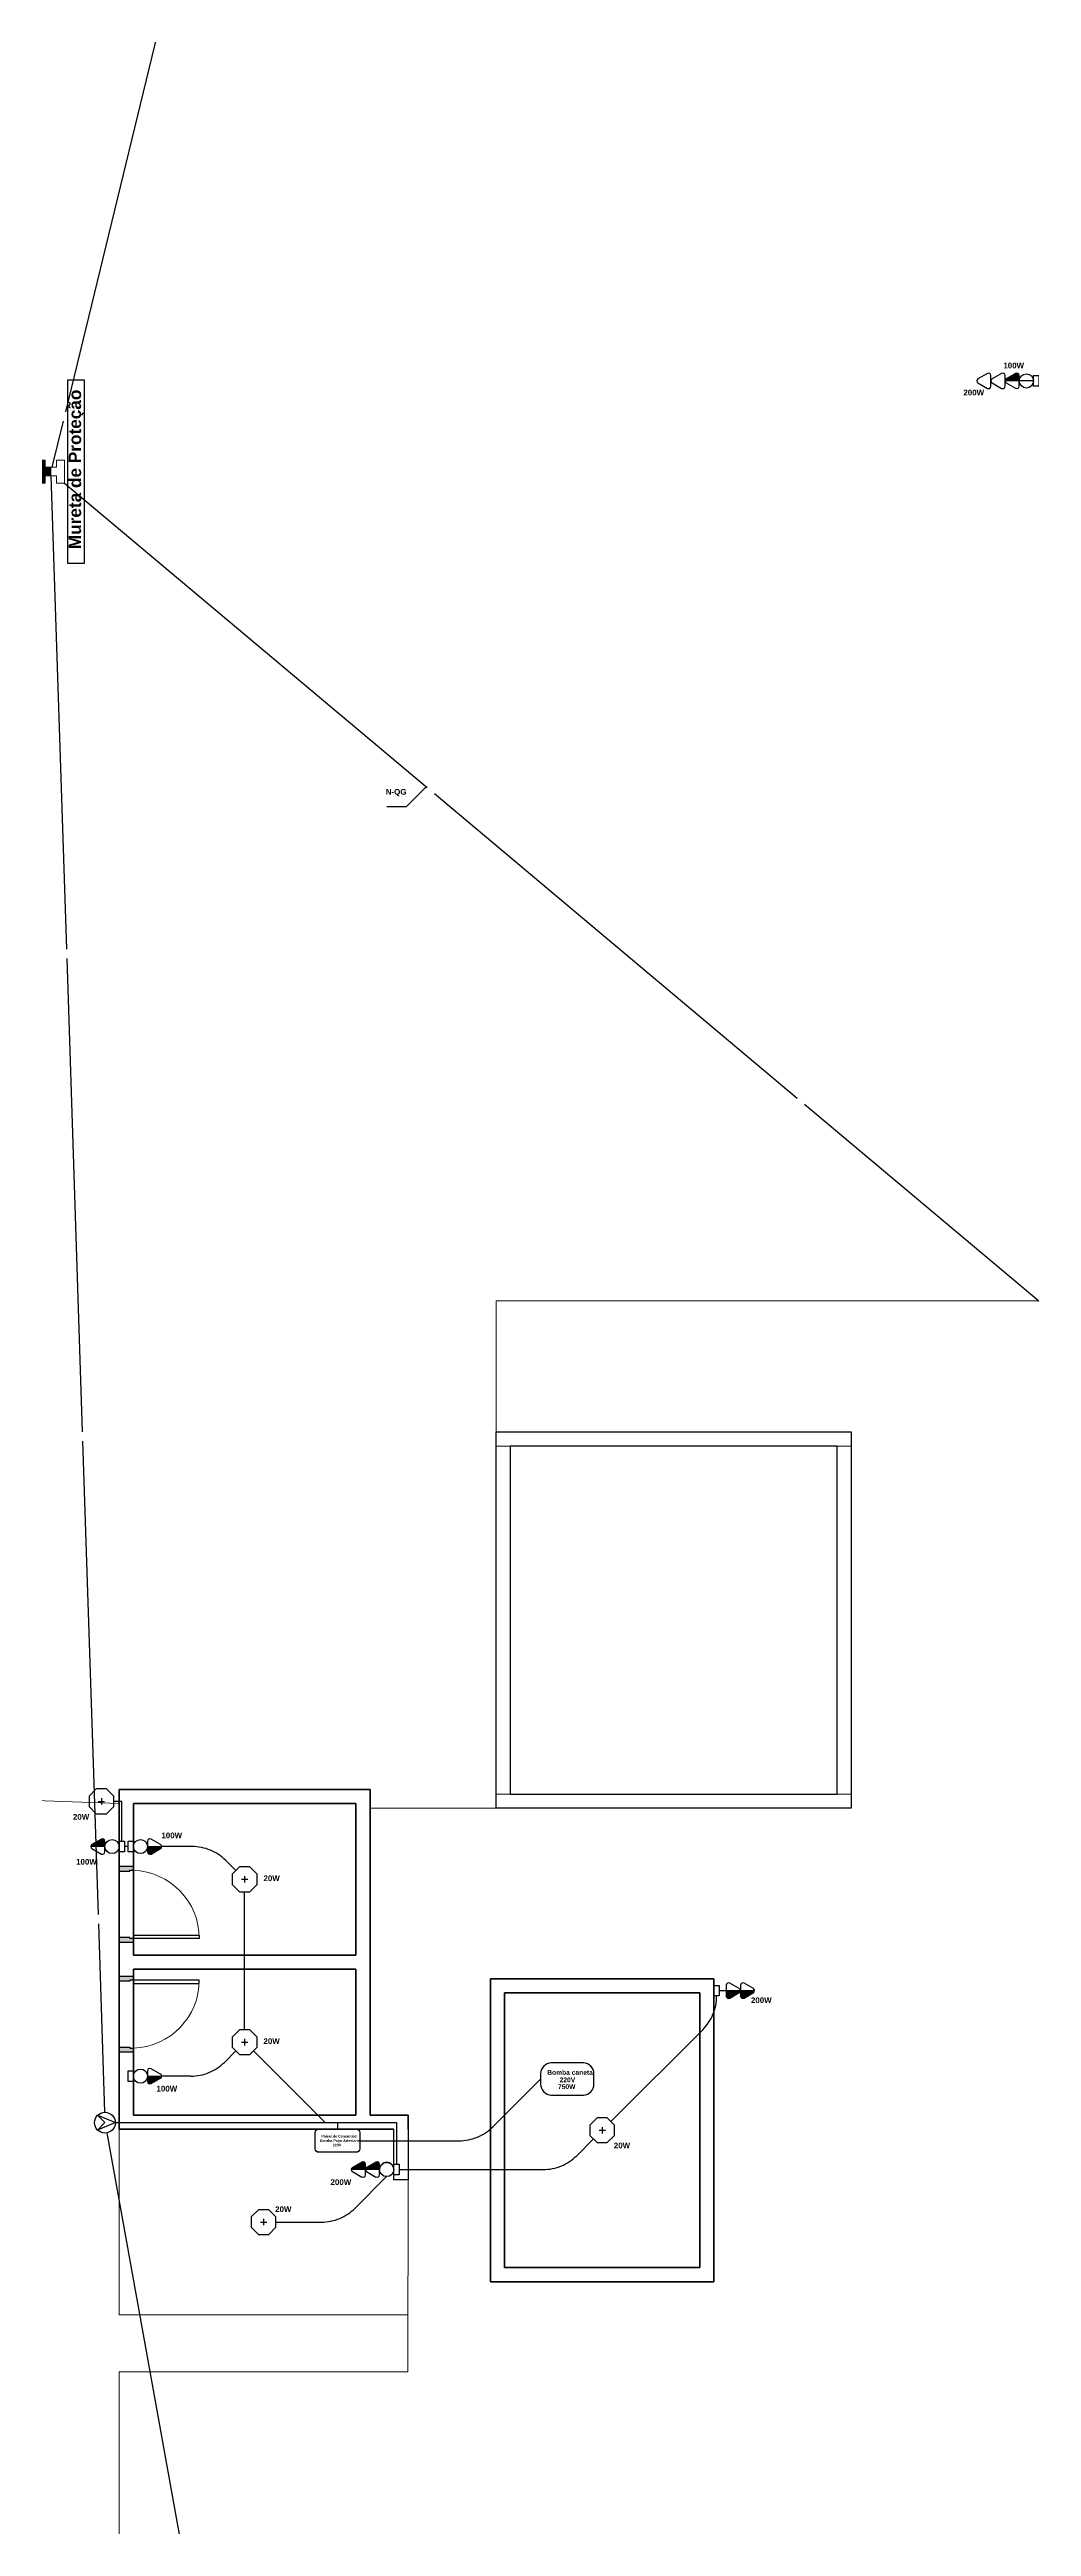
# Model space of a CAD drawing. Extents: x 1450 to 1868, y 82 to 351.
# Drawn here: x 1475.63 to 1486, y 158.14 to 184.3 of the extents above; entities that cross this region are included whole.
import ezdxf

# ---------------------------------------------------------------- set-up
doc = ezdxf.new("R2010")
doc.units = 0
doc.header["$LTSCALE"] = 0.5
doc.linetypes.add('CONTINU', pattern=[0])
doc.linetypes.add('ELETRODUTO_TETO', pattern=[1000, 1000, 0])
doc.layers.get('0').update_dxf_attribs({"linetype": 'CONTINUOUS'})
for name, color, linetype, lineweight in [('A-DOOR', 31, 'CONTINUOUS', 25), ('A-DOOR-FRAM', 31, 'CONTINUOUS', 9), ('A-FLOR', 192, 'CONTINUOUS', 9), ('A-WALL', 113, 'CONTINUOUS', 30), ('Postes', 1, 'CONTINU', 0)]:
    doc.layers.add(name, color=color, linetype=linetype, lineweight=lineweight)
for name, color, linetype in [('Derivação', 7, 'CONTINUOUS'), ('ELETRODUTO', 7, 'CONTINUOUS'), ('ELETRODUTO_TETO', 2, 'CONTINUOUS'), ('Estruturas', 7, 'CONTINUOUS'), ('Iluminação', 7, 'CONTINUOUS'), ('INDICACAO_CIRCUITO', 2, 'CONTINUOUS'), ('INDICACAO_POTENCIA', 1, 'CONTINUOUS'), ('INTERRUPTORES', 1, 'CONTINUOUS'), ('LINHA_DE_CHAMADA', 7, 'CONTINUOUS'), ('LUMINÁRIAS', 3, 'CONTINUOUS'), ('Motores', 7, 'CONTINUOUS'), ('Texto', 1, 'CONTINUOUS'), ('TOMADAS ABNT', 10, 'CONTINUOUS'), ('X_LIGACAO_VIRTUAL_OBJ', 7, 'CONTINUOUS')]:
    doc.layers.add(name, color=color, linetype=linetype)
doc.styles.add('Arial', font='arialbd.ttf', dxfattribs={"height": 100})

# ---------------------------------------------------------------- blocks, each defined once
blk = doc.blocks.new('Porta Simples de Abrir - 70x210cm - Marco de Madeira-3450791-Planta Baixa')
at = {"layer": 'A-DOOR-FRAM', "lineweight": 25}
h = blk.add_hatch(color=256, dxfattribs=at)
h.paths.add_polyline_path([(-400, -75), (-350, -75), (-350, 38), (-360, 38), (-360, 75), (-400, 75), (-400, -56)], flags=0)
h.paths.add_polyline_path([(350, -75), (400, -75), (400, 75), (360, 75), (360, 38), (350, 38), (350, -50)], flags=0)
at = {"layer": 'A-DOOR'}
for p, q in [((325, 75), (325, 771)), ((325, 771), (360, 771)), ((360, 771), (360, 75)), ((360, 75), (-360, 75)), ((360, 75), (325, 75)), ((-350, -75), (350, -75))]:
    blk.add_line(p, q, dxfattribs=at)
at = {"layer": 'A-DOOR', "lineweight": 9}
blk.add_arc((360, 51), 720, 90, 178.0786, dxfattribs=at)
at = {"layer": 'A-DOOR-FRAM', "lineweight": 25}
for p, q in [((-360, 75), (-400, 75)), ((-400, 75), (-400, -75)), ((-360, 38), (-360, 75)), ((-350, 38), (-360, 38)), ((-350, -75), (-350, 38)), ((360, 38), (350, 38)), ((350, 38), (350, -75)), ((360, 75), (360, 38)), ((400, 75), (360, 75)), ((400, -75), (400, 75)), ((-400, -75), (-350, -75)), ((350, -75), (400, -75))]:
    blk.add_line(p, q, dxfattribs=at)
blk = doc.blocks.new('*U266', base_point=(-45455.2, 16260.7))
for points in [[(-45453.1, 16296.9, 0.269143), (-45455.2, 16298.1), (-45455.2, 16283.2), (-45449.5, 16283.2, 0.575867), (-45447.4, 16286.9)], [(-45453.1, 16281.9, 0.269143), (-45455.2, 16283.2), (-45455.2, 16268.2), (-45449.5, 16268.2, 0.575867), (-45447.4, 16272)]]:
    blk.add_hatch(color=256).paths.add_polyline_path(points)
for p, q in [((-45455.2, 16283.2), (-45455.2, 16298.1)), ((-45457.4, 16296.9), (-45463.1, 16286.9)), ((-45457.4, 16281.9), (-45463.1, 16272)), ((-45460.9, 16283.2), (-45455.2, 16283.2)), ((-45455.2, 16268.2), (-45455.2, 16283.2)), ((-45455.2, 16283.2), (-45449.5, 16283.2)), ((-45447.4, 16286.9), (-45453.1, 16296.9)), ((-45447.4, 16272), (-45453.1, 16281.9)), ((-45460.9, 16268.2), (-45455.2, 16268.2)), ((-45455.2, 16260.7), (-45455.2, 16268.2)), ((-45455.2, 16268.2), (-45449.5, 16268.2))]:
    blk.add_line(p, q)
blk.add_lwpolyline([(-45460.8, 16260.7), (-45449.6, 16260.7), (-45449.6, 16255.1), (-45460.8, 16255.1)], close=True)
for centre, start, end in [((-45455.2, 16295.6), 29.7449, 150.2551), ((-45460.9, 16285.7), 150.2551, 270), ((-45460.9, 16270.7), 150.2551, 270), ((-45455.2, 16280.7), 29.7449, 150.2551), ((-45449.5, 16285.7), 270, 29.7449), ((-45449.5, 16270.7), 270, 29.7449)]:
    blk.add_arc(centre, 2.5, start, end)
blk = doc.blocks.new('*U617', base_point=(-32429, 36125.9))
at = {"layer": 'LUMINÁRIAS'}
blk.add_lwpolyline([(-32442.1, 36131.3), (-32442.1, 36120.5), (-32434.4, 36112.8), (-32423.6, 36112.8), (-32415.9, 36120.5), (-32415.9, 36131.3), (-32423.6, 36139), (-32434.4, 36139)], close=True, dxfattribs=at)
for points in [[(-32432.4, 36125.9), (-32425.6, 36125.9)], [(-32429, 36129.3), (-32429, 36122.5)]]:
    blk.add_lwpolyline(points, dxfattribs=at)
blk = doc.blocks.new('*U618', base_point=(-32429, 36125.9))
at = {"layer": 'LUMINÁRIAS'}
blk.add_lwpolyline([(-32442.1, 36131.3), (-32442.1, 36120.5), (-32434.4, 36112.8), (-32423.6, 36112.8), (-32415.9, 36120.5), (-32415.9, 36131.3), (-32423.6, 36139), (-32434.4, 36139)], close=True, dxfattribs=at)
for points in [[(-32432.4, 36125.9), (-32425.6, 36125.9)], [(-32429, 36129.3), (-32429, 36122.5)]]:
    blk.add_lwpolyline(points, dxfattribs=at)
blk = doc.blocks.new('*U619', base_point=(-32143.6, 36098.1))
at = {"layer": 'LUMINÁRIAS'}
blk.add_lwpolyline([(-32156.7, 36103.5), (-32156.7, 36092.7), (-32149, 36085), (-32138.2, 36085), (-32130.5, 36092.7), (-32130.5, 36103.5), (-32138.2, 36111.2), (-32149, 36111.2)], close=True, dxfattribs=at)
for points in [[(-32143.6, 36101.5), (-32143.6, 36094.8)], [(-32146.9, 36098.1), (-32140.2, 36098.1)]]:
    blk.add_lwpolyline(points, dxfattribs=at)
blk = doc.blocks.new('*U686', base_point=(-32175.9, 35887.5))
blk.add_lwpolyline([(-32191, 35899.6), (-32191, 35893.6, 0.414214), (-32185, 35887.5), (-32166.9, 35887.5, 0.414214), (-32160.9, 35893.6), (-32160.9, 35899.6, 0.414214), (-32166.9, 35905.6), (-32185, 35905.6, 0.414214)], format="xyb", close=True)
at = {"layer": 'INDICACAO_POTENCIA', "style": 'Arial'}
for s, height, p in [('Bomba caneta', 2.701, (-32187.3, 35898.9)), ('220V', 2.7, (-32180.3, 35894.7)), ('750W', 2.7, (-32181.2, 35890.9))]:
    blk.add_text(s, height=height, dxfattribs=at).set_placement(p)
blk = doc.blocks.new('*U695', base_point=(-31838.367, 39686.446))
at = {"layer": 'Postes', "linetype": 'Continuous'}
blk.add_line((-31838.5, 39686.201), (-31838.5, 39686.475), dxfattribs=at)
blk = doc.blocks.new('*U697', base_point=(-32284.6, 38040.7))
at = {"layer": 'Postes', "linetype": 'ByBlock'}
h = blk.add_hatch(color=256, dxfattribs=at)
h.dxf.hatch_style = 1
h.paths.add_polyline_path([(-32290.5, 38052.9), (-32299, 38052.9), (-32299, 38028.4), (-32290.5, 38028.4), (-32290.5, 38036.1)])
h.paths.add_polyline_path([(-32284.6, 38045.3), (-32290.5, 38045.3), (-32290.5, 38036.1), (-32284.6, 38036.1)])
for p, q in [((-32299, 38052.9), (-32290.5, 38052.9)), ((-32299, 38028.4), (-32299, 38052.9)), ((-32290.5, 38052.9), (-32290.5, 38045.3)), ((-32290.5, 38045.3), (-32284.5, 38045.3)), ((-32290.5, 38028.4), (-32290.5, 38036.1)), ((-32290.5, 38036.1), (-32284.5, 38036.1)), ((-32284.6, 38045.3), (-32284.6, 38036.1)), ((-32278.6, 38045.3), (-32284.6, 38045.3)), ((-32284.6, 38036.1), (-32284.6, 38045.3)), ((-32278.6, 38036.1), (-32284.6, 38036.1)), ((-32278.6, 38052.9), (-32270.2, 38052.9)), ((-32278.6, 38045.3), (-32278.6, 38052.9)), ((-32278.6, 38028.4), (-32278.6, 38036.1)), ((-32270.2, 38052.9), (-32270.2, 38028.4)), ((-32290.5, 38028.4), (-32299, 38028.4)), ((-32270.2, 38028.4), (-32278.6, 38028.4))]:
    blk.add_line(p, q, dxfattribs=at)
at = {"layer": 'Postes', "xscale": 50, "yscale": 50, "zscale": 50}
blk.add_blockref('*U695', (-32284.6, 38040.7), dxfattribs=at)
blk = doc.blocks.new('*U1057', base_point=(-32196.3, 38128.1))
at = {"linetype": 'ByBlock'}
blk.add_lwpolyline([(-32196.3, 38128.1), (-31167.6, 37264.4), (-31150.6, 37270.8)], dxfattribs=at)
blk = doc.blocks.new('*U1075', base_point=(-31203.1, 38235.9))
at = {"linetype": 'ByBlock'}
blk.add_lwpolyline([(-31203.1, 38235.9), (-31203.1, 38235.9)], dxfattribs=at)
blk = doc.blocks.new('*U767', base_point=(-33353.6, 35555.8))
at = {"linetype": 'ByBlock'}
blk.add_arc((-33346.1, 35555.8), 7.5, 359.9999999999515, 0, dxfattribs=at)
blk = doc.blocks.new('*U761', base_point=(-33475.1, 35665.2))
blk.add_lwpolyline([(-33475.1, 35670.8), (-33475.1, 35659.6), (-33480.7, 35659.6), (-33480.7, 35670.8)], close=True)
blk.add_circle((-33467.6, 35665.2), 7.5)
blk = doc.blocks.new('*U762', base_point=(-33475.1, 35665.2))
blk.add_hatch(color=256).paths.add_polyline_path([(-33461.4, 35663, 0.269143), (-33460.1, 35665.2), (-33475.1, 35665.2), (-33475.1, 35659.5, 0.575867), (-33471.3, 35657.3)])
for p, q in [((-33475.1, 35670.9), (-33475.1, 35665.2)), ((-33475.1, 35665.2), (-33475.1, 35659.5)), ((-33475.1, 35665.2), (-33460.1, 35665.2)), ((-33461.4, 35667.4), (-33471.3, 35673.1)), ((-33471.3, 35657.3), (-33461.4, 35663))]:
    blk.add_line(p, q)
for centre, start, end in [((-33472.6, 35670.9), 60.2551, 180), ((-33472.6, 35659.5), 180, 299.7449), ((-33462.6, 35665.2), 299.7449, 60.2551)]:
    blk.add_arc(centre, 2.5, start, end)
blk = doc.blocks.new('Casa da Bomba')
at = {"layer": 'A-WALL', "lineweight": 70}
for p, q in [((0, 320), (0, 0)), ((236, 320), (0, 320)), ((236, 0), (236, 320)), ((15, 15), (15, 305)), ((15, 305), (221, 305)), ((221, 305), (221, 15)), ((0, 0), (236, 0)), ((221, 15), (15, 15))]:
    blk.add_line(p, q, dxfattribs=at)
blk = doc.blocks.new('banheiro')
at = {"layer": 'A-WALL', "lineweight": 70}
for p, q in [((-290, 454), (-290, 95)), ((-25, 454), (-290, 454)), ((-25, 110), (-25, 454)), ((-275, 279), (-275, 439)), ((-275, 439), (-40, 439)), ((-40, 439), (-40, 279)), ((-40, 279), (-275, 279)), ((-275, 110), (-275, 264)), ((-275, 264), (-40, 264)), ((-40, 264), (-40, 110)), ((-40, 110), (-275, 110)), ((15, 110), (-25, 110)), ((15, 95), (15, 110)), ((-290, 95), (0, 95))]:
    blk.add_line(p, q, dxfattribs=at)
at = {"layer": 'A-WALL'}
for p, q in [((0.1, 41.7), (0, 95)), ((15, 95), (15.1, 41.7)), ((15.1, 41.7), (0.1, 41.7))]:
    blk.add_line(p, q, dxfattribs=at)
blk = doc.blocks.new('*U1094', base_point=(-32286.6, 36536.9))
blk.add_lwpolyline([(-32286.6, 36542.5), (-32286.6, 36531.3), (-32292.2, 36531.3), (-32292.2, 36542.5)], close=True)
blk.add_circle((-32279.1, 36536.9), 7.5)
blk = doc.blocks.new('*U1095', base_point=(-32286.6, 36536.9))
blk.add_hatch(color=256).paths.add_polyline_path([(-32272.9, 36534.7, 0.269143), (-32271.7, 36536.9), (-32286.6, 36536.9), (-32286.6, 36531.2, 0.575867), (-32282.9, 36529)])
for p, q in [((-32272.9, 36539.1), (-32282.9, 36544.8)), ((-32286.6, 36542.6), (-32286.6, 36536.9)), ((-32286.6, 36536.9), (-32286.6, 36531.2)), ((-32286.6, 36536.9), (-32271.7, 36536.9)), ((-32282.9, 36529), (-32272.9, 36534.7))]:
    blk.add_line(p, q)
for centre, start, end in [((-32284.1, 36542.6), 60.2551, 180), ((-32284.1, 36531.2), 180, 299.7449), ((-32274.2, 36536.9), 299.7449, 60.2551)]:
    blk.add_arc(centre, 2.5, start, end)
blk = doc.blocks.new('*U1096', base_point=(-32108.6, 36688))
at = {"linetype": 'ByBlock'}
blk.add_lwpolyline([(-32108.6, 36688), (-32108.6, 36688)], dxfattribs=at)
blk = doc.blocks.new('*U1097', base_point=(-32208.6, 36352.2))
blk.add_lwpolyline([(-32208.6, 36357.8), (-32208.6, 36346.6), (-32214.2, 36346.6), (-32214.2, 36357.8)], close=True)
blk.add_circle((-32201.1, 36352.2), 7.5)
blk = doc.blocks.new('*U1098', base_point=(-32208.6, 36352.2))
blk.add_hatch(color=256).paths.add_polyline_path([(-32194.9, 36350, 0.269143), (-32193.6, 36352.2), (-32208.6, 36352.2), (-32208.6, 36346.5, 0.575867), (-32204.8, 36344.3)])
for p, q in [((-32208.6, 36357.9), (-32208.6, 36352.2)), ((-32208.6, 36352.2), (-32208.6, 36346.5)), ((-32208.6, 36352.2), (-32193.6, 36352.2)), ((-32194.9, 36354.3), (-32204.8, 36360)), ((-32204.8, 36344.3), (-32194.9, 36350))]:
    blk.add_line(p, q)
for centre, start, end in [((-32206.1, 36357.9), 60.2551, 180), ((-32206.1, 36346.5), 180, 299.7449), ((-32196.1, 36352.2), 299.7449, 60.2551)]:
    blk.add_arc(centre, 2.5, start, end)
blk = doc.blocks.new('*U1099', base_point=(-32108.6, 36445.5))
at = {"linetype": 'ByBlock'}
blk.add_lwpolyline([(-32108.6, 36445.5), (-32108.6, 36445.5)], dxfattribs=at)
blk = doc.blocks.new('*U1100', base_point=(-31979.5, 36245.2))
blk.add_lwpolyline([(-31979.5, 36250.8), (-31979.5, 36239.6), (-31985.1, 36239.6), (-31985.1, 36250.8)], close=True)
blk.add_circle((-31972, 36245.2), 7.5)
blk = doc.blocks.new('*U1101', base_point=(-31979.5, 36245.2))
for points in [[(-31965.8, 36243, 0.269143), (-31964.5, 36245.2), (-31979.5, 36245.2), (-31979.5, 36239.5, 0.575867), (-31975.7, 36237.3)], [(-31950.8, 36243, 0.269143), (-31949.5, 36245.2), (-31964.5, 36245.2), (-31964.5, 36239.5, 0.575867), (-31960.8, 36237.3)]]:
    blk.add_hatch(color=256).paths.add_polyline_path(points)
for p, q in [((-31979.5, 36250.9), (-31979.5, 36245.2)), ((-31979.5, 36245.2), (-31979.5, 36239.5)), ((-31979.5, 36245.2), (-31964.5, 36245.2)), ((-31965.8, 36247.4), (-31975.7, 36253.1)), ((-31975.7, 36237.3), (-31965.8, 36243)), ((-31964.5, 36250.9), (-31964.5, 36245.2)), ((-31964.5, 36245.2), (-31964.5, 36239.5)), ((-31964.5, 36245.2), (-31949.5, 36245.2)), ((-31950.8, 36247.4), (-31960.8, 36253.1)), ((-31960.8, 36237.3), (-31950.8, 36243))]:
    blk.add_line(p, q)
for centre, start, end in [((-31977, 36250.9), 60.2551, 180), ((-31977, 36239.5), 180, 299.7449), ((-31967, 36245.2), 299.7449, 60.2551), ((-31962, 36250.9), 60.2551, 180), ((-31962, 36239.5), 180, 299.7449), ((-31952, 36245.2), 299.7449, 60.2551)]:
    blk.add_arc(centre, 2.5, start, end)
blk = doc.blocks.new('*U1102', base_point=(-31269.1, 38101.2))
blk.add_line((-31269.1, 38101.2), (-31254.1, 38101.2))
blk.add_lwpolyline([(-31269.1, 38106.8), (-31269.1, 38095.6), (-31274.7, 38095.6), (-31274.7, 38106.8)], close=True)
blk.add_circle((-31261.6, 38101.2), 7.5)
blk = doc.blocks.new('*U1103', base_point=(-31217, 38192.5))
blk.add_hatch(color=256).paths.add_polyline_path([(-31203.3, 38190.3, 0.269143), (-31202, 38192.5), (-31217, 38192.5), (-31217, 38186.8, 0.575867), (-31213.2, 38184.6)])
for p, q in [((-31217, 38198.1), (-31217, 38192.5)), ((-31217, 38192.5), (-31217, 38186.8)), ((-31217, 38192.5), (-31202, 38192.5)), ((-31203.3, 38194.6), (-31213.2, 38200.3)), ((-31213.2, 38184.6), (-31203.3, 38190.3))]:
    blk.add_line(p, q)
for centre, start, end in [((-31214.5, 38198.1), 60.2551, 180), ((-31204.5, 38192.5), 299.7449, 60.2551), ((-31214.5, 38186.8), 180, 299.7449)]:
    blk.add_arc(centre, 2.5, start, end)
blk = doc.blocks.new('*U1104', base_point=(-31291.7, 38144.2))
for p, q in [((-31291.7, 38149.9), (-31291.7, 38138.5)), ((-31278, 38146.4), (-31288, 38152.1)), ((-31288, 38136.4), (-31278, 38142.1)), ((-31276.8, 38149.9), (-31276.8, 38144.2)), ((-31276.8, 38144.2), (-31276.8, 38138.5)), ((-31263.1, 38146.4), (-31273, 38152.1)), ((-31273, 38136.4), (-31263.1, 38142.1))]:
    blk.add_line(p, q)
for centre, start, end in [((-31289.2, 38149.9), 60.2551, 180), ((-31279.3, 38144.2), 299.7449, 60.2551), ((-31274.3, 38149.9), 60.2551, 180), ((-31264.3, 38144.2), 299.7449, 60.2551), ((-31289.2, 38138.5), 180, 299.7449), ((-31274.3, 38138.5), 180, 299.7449)]:
    blk.add_arc(centre, 2.5, start, end)
blk = doc.blocks.new('*U1107', base_point=(-32006.1, 36494.5))
at = {"linetype": 'ByBlock'}
blk.add_lwpolyline([(-32006.1, 36494.5), (-32006.1, 36640.4)], dxfattribs=at)
blk = doc.blocks.new('*U1108', base_point=(-32129.2, 36688))
at = {"linetype": 'ByBlock'}
blk.add_lwpolyline([(-32129.2, 36688), (-32133, 36688)], dxfattribs=at)
blk = doc.blocks.new('*U1109', base_point=(-32108.6, 36688))
at = {"linetype": 'ByBlock'}
blk.add_arc((-32116.1, 36688), 7.5, 360, 360, dxfattribs=at)
blk = doc.blocks.new('*U1110', base_point=(-32153.6, 36688))
at = {"linetype": 'ByBlock'}
blk.add_arc((-32146.1, 36688), 7.5, 359.999999999903, 0, dxfattribs=at)
blk = doc.blocks.new('*U1111', base_point=(-32378.9, 36446.9))
at = {"layer": 'LUMINÁRIAS'}
blk.add_lwpolyline([(-32392, 36452.3), (-32392, 36441.5), (-32384.3, 36433.8), (-32373.5, 36433.8), (-32365.8, 36441.5), (-32365.8, 36452.3), (-32373.5, 36460), (-32384.3, 36460)], close=True, dxfattribs=at)
for points in [[(-32382.3, 36446.9), (-32375.5, 36446.9)], [(-32378.9, 36450.3), (-32378.9, 36443.5)]]:
    blk.add_lwpolyline(points, dxfattribs=at)
blk = doc.blocks.new('*U1112', base_point=(-32135.8, 36693.6))
at = {"linetype": 'ByBlock'}
blk.add_lwpolyline([(-32135.8, 36693.6), (-32135.8, 36735.7), (-32144.2, 36735.7)], dxfattribs=at)
blk = doc.blocks.new('*U1113', base_point=(-32015.3, 36662.7))
at = {"linetype": 'ByBlock'}
blk.add_lwpolyline([(-32015.3, 36662.7), (-32026, 36673.3, 0.198912), (-32061.3, 36688), (-32093.6, 36688)], format="xyb", dxfattribs=at)
blk = doc.blocks.new('*U1114', base_point=(-32015.3, 36472.2))
at = {"linetype": 'ByBlock'}
blk.add_lwpolyline([(-32015.3, 36472.2), (-32027.4, 36460.1, -0.198912), (-32062.8, 36445.5), (-32093.6, 36445.5)], format="xyb", dxfattribs=at)
blk = doc.blocks.new('*U1115', base_point=(-31973, 36291.4))
at = {"linetype": 'ByBlock'}
blk.add_lwpolyline([(-31973, 36291.4), (-31924.7, 36291.4, 0.198912), (-31889.4, 36306.1), (-31856.1, 36339.4)], format="xyb", dxfattribs=at)
blk = doc.blocks.new('*U1116', base_point=(-32177.5, 36017.4))
blk.add_lwpolyline([(-32188.3, 36030.7), (-32166.7, 36030.7, -0.414214), (-32164.7, 36028.7), (-32164.7, 36019.4, -0.414214), (-32166.7, 36017.4), (-32188.3, 36017.4, -0.414214), (-32190.3, 36019.4), (-32190.3, 36028.7, -0.414214)], format="xyb", close=True)
at = {"layer": 'INDICACAO_POTENCIA', "style": 'Arial'}
for s, p in [('Bomba Poço Artesiano', (-32187.5, 36023.4)), ('Painel de Comandos', (-32186.8, 36025.9)), ('       220V', (-32184.3, 36020.8))]:
    blk.add_text(s, height=1.482, dxfattribs=at).set_placement(p)
blk = doc.blocks.new('*U1117', base_point=(-31884.4, 36377.3))
at = {"linetype": 'ByBlock'}
blk.add_lwpolyline([(-31884.4, 36377.3), (-31884.4, 36377.3), (-31779.4, 36377.3, 0.198912), (-31744.1, 36391.9), (-31693.5, 36442.5)], format="xyb", dxfattribs=at)
blk = doc.blocks.new('*U1118', base_point=(-31843, 36346.9))
at = {"linetype": 'ByBlock'}
blk.add_lwpolyline([(-31843, 36346.9), (-31690.8, 36346.9, 0.198912), (-31655.5, 36361.5), (-31637.8, 36379.2)], format="xyb", dxfattribs=at)
blk = doc.blocks.new('*U1119', base_point=(-31619.3, 36397.7))
at = {"linetype": 'ByBlock'}
blk.add_lwpolyline([(-31619.3, 36397.7), (-31522.4, 36494.6, 0.198912), (-31507.8, 36530), (-31507.8, 36530.3)], format="xyb", dxfattribs=at)
blk = doc.blocks.new('*U1122', base_point=(-31836.3, 39680.2))
at = {"linetype": 'ByBlock'}
blk.add_lwpolyline([(-31836.3, 39680.2), (-32209.6, 38144.8)], dxfattribs=at)
blk = doc.blocks.new('*U1124', base_point=(-32774.6, 35839.4))
for points in [[(-32774.6, 35839.4), (-32782.4, 35847.2)], [(-32782.4, 35847.2), (-32763.6, 35839.4), (-32782.4, 35831.6)], [(-32774.6, 35839.4), (-32782.4, 35831.6)]]:
    blk.add_lwpolyline(points)
blk.add_circle((-32774.6, 35839.4), 11)
blk = doc.blocks.new('*U1125', base_point=(-32210.6, 38135.5))
at = {"linetype": 'ByBlock'}
blk.add_lwpolyline([(-32210.6, 38135.5), (-32153.9, 36407.4)], dxfattribs=at)
blk = doc.blocks.new('*U1126', base_point=(-32151.6, 36385.6))
at = {"linetype": 'ByBlock'}
blk.add_lwpolyline([(-32151.6, 36385.6), (-31837, 34636.4)], dxfattribs=at)
blk = doc.blocks.new('*U1136', base_point=(-32142.5, 36396.4))
at = {"linetype": 'ByBlock'}
blk.add_lwpolyline([(-32142.5, 36396.4), (-31908, 36396.4), (-31908, 36389.4)], dxfattribs=at)
blk = doc.blocks.new('*U1137', base_point=(-32142.5, 36396.4))
at = {"linetype": 'ByBlock'}
blk.add_lwpolyline([(-32142.5, 36396.4), (-31921, 36396.4), (-31996.8, 36472.2)], dxfattribs=at)
blk = doc.blocks.new('*U1138', base_point=(-32142.5, 36396.4))
at = {"linetype": 'ByBlock'}
blk.add_lwpolyline([(-32142.5, 36396.4), (-31845.8, 36396.4), (-31845.8, 36352.5)], dxfattribs=at)
blk = doc.blocks.new('*U1139', base_point=(-31863.6, 36346.9))
at = {"linetype": 'ByBlock'}
blk.add_arc((-31856.1, 36346.9), 7.5, 0, 180, dxfattribs=at)

msp = doc.modelspace()

# ---------------------------------------------------------------- linework, layer by layer
msp.add_lwpolyline([(1475.826, 180.81), (1475.996, 180.81), (1475.996, 178.87), (1475.826, 178.87)], close=True)
at = {"layer": 'A-FLOR'}
for p, q in [((1486.077, 171.083), (1480.347, 171.083)), ((1480.347, 171.083), (1480.347, 169.698)), ((1484.097, 169.548), (1480.347, 169.548)), ((1476.367, 165.773), (1473.507, 165.873)), ((1480.347, 165.873), (1484.097, 165.873)), ((1480.347, 165.723), (1479.017, 165.723)), ((1476.367, 162.333), (1476.367, 160.373)), ((1479.416, 159.773), (1479.418, 161.801)), ((1476.367, 160.373), (1479.416, 160.373)), ((1476.367, 159.773), (1479.416, 159.773)), ((1476.367, 159.773), (1476.367, 142.838))]:
    msp.add_line(p, q, dxfattribs=at)
at = {"layer": 'A-WALL'}
for p, q in [((1480.347, 165.723), (1480.347, 169.698)), ((1480.347, 169.698), (1484.097, 169.698)), ((1480.497, 169.548), (1480.497, 165.873)), ((1483.947, 169.548), (1480.497, 169.548)), ((1483.947, 165.873), (1483.947, 169.548)), ((1484.097, 169.698), (1484.097, 165.723)), ((1480.497, 165.873), (1483.947, 165.873)), ((1484.097, 165.723), (1480.347, 165.723))]:
    msp.add_line(p, q, dxfattribs=at)
at = {"layer": 'A-WALL', "lineweight": 9}
for p, q in [((1479.016, 165.903), (1479.017, 165.903)), ((1480.307, 163.922), (1480.307, 163.923)), ((1480.307, 160.723), (1480.307, 160.724)), ((1482.647, 160.743), (1482.646, 160.743))]:
    msp.add_line(p, q, dxfattribs=at)
at = {"layer": 'LINHA_DE_CHAMADA'}
msp.add_lwpolyline([(1479.61, 176.512), (1479.399, 176.301), (1479.195, 176.301)], dxfattribs=at)

# ---------------------------------------------------------------- block references
at = {"xscale": 0.01000000108748102, "yscale": 0.01000000108748102, "zscale": 0.01000000108748102}
for name, p in [('banheiro', (1479.267, 161.383)), ('Casa da Bomba', (1480.287, 160.723))]:
    msp.add_blockref(name, p, dxfattribs=at)
at = {"layer": 'A-DOOR', "yscale": 0.00100000000000115, "zscale": 0.00100000000000115}
for p, xscale, rotation in [((1476.442, 164.708), 0.00100000000000115, 269.9999999999995), ((1476.442, 163.549), -0.001000000000001151, 269.9999999999996)]:
    msp.add_blockref('Porta Simples de Abrir - 70x210cm - Marco de Madeira-3450791-Planta Baixa', p, dxfattribs=dict(at, xscale=xscale, rotation=rotation))
at = {"layer": 'Derivação', "xscale": 0.01000000108748102, "yscale": 0.01000000108748102, "zscale": 0.01000000108748102}
msp.add_blockref('*U1124', (1476.217, 162.403), dxfattribs=at)
at = {"layer": 'ELETRODUTO', "linetype": 'ELETRODUTO_TETO', "xscale": 0.01000000108748102, "yscale": 0.01000000108748102, "zscale": 0.01000000108748102}
for name, p in [('*U1122', (1479.39, 195.241)), ('*U1075', (1485.721, 180.798)), ('*U1125', (1475.647, 179.794)), ('*U1112', (1476.395, 165.375)), ('*U767', (1476.217, 165.319)), ('*U1110', (1476.217, 165.319)), ('*U1109', (1476.667, 165.319)), ('*U1108', (1476.461, 165.319)), ('*U1113', (1477.599, 165.066)), ('*U1107', (1477.692, 163.384)), ('*U1119', (1481.56, 162.416)), ('*U1114', (1477.599, 163.161)), ('*U1117', (1478.908, 162.212)), ('*U1126', (1476.237, 162.295)), ('*U1118', (1479.323, 161.908)), ('*U1115', (1478.022, 161.353))]:
    msp.add_blockref(name, p, dxfattribs=at)
at = {"layer": 'ELETRODUTO', "color": 1, "linetype": 'ELETRODUTO_TETO', "xscale": 0.01000000108748102, "yscale": 0.01000000108748102, "zscale": 0.01000000108748102}
for name in ['*U1137', '*U1136', '*U1138']:
    msp.add_blockref(name, (1476.327, 162.403), dxfattribs=at)
at = {"layer": 'ELETRODUTO_TETO', "linetype": 'ELETRODUTO_TETO', "xscale": 0.01000000108748102, "yscale": 0.01000000108748102, "zscale": 0.01000000108748102}
msp.add_blockref('*U1057', (1475.79, 179.719), dxfattribs=at)
at = {"layer": 'Estruturas', "xscale": 0.01000000108748102, "yscale": 0.01000000108748102, "zscale": 0.01000000108748102}
msp.add_blockref('*U697', (1475.646, 179.84), dxfattribs=at)
at = {"layer": 'Iluminação', "xscale": 0.01000000108748102, "yscale": 0.01000000108748102, "zscale": 0.01000000108748102}
for name, p in [('*U1111', (1476.18, 165.796)), ('*U617', (1477.692, 164.973)), ('*U618', (1477.692, 163.253)), ('*U619', (1481.467, 162.323)), ('*U619', (1477.892, 161.353))]:
    msp.add_blockref(name, p, dxfattribs=at)
at = {"layer": 'INTERRUPTORES', "xscale": 0.01000000108748102, "yscale": 0.01000000108748102, "zscale": 0.01000000108748102}
for name, p, rotation in [('*U1102', (1486.021, 180.798), 180), ('*U761', (1476.367, 165.319), 179.9999999999875), ('*U1100', (1479.267, 161.908), 180)]:
    msp.add_blockref(name, p, dxfattribs=dict(at, rotation=rotation))
for name, p in [('*U1094', (1476.517, 165.319)), ('*U1097', (1476.517, 162.894))]:
    msp.add_blockref(name, p, dxfattribs=at)
at = {"layer": 'INTERRUPTORES', "linetype": 'ELETRODUTO_TETO', "xscale": 0.01000000108748102, "yscale": 0.01000000108748102, "zscale": 0.01000000108748102}
msp.add_blockref('*U1139', (1479.117, 161.908), dxfattribs=at)
at = {"layer": 'Motores'}
for name, p, xscale, yscale, zscale in [('*U686', (1481.1, 162.695), 0.01869980217258674, 0.01869980217258674, 0.01869980217258674), ('*U1116', (1478.673, 162.09), 0.01836810629649116, 0.01836810629649116, 0.01836810629649116)]:
    msp.add_blockref(name, p, dxfattribs=dict(at, xscale=xscale, yscale=yscale, zscale=zscale))
at = {"layer": 'TOMADAS ABNT', "xscale": 0.01000000108748102, "yscale": 0.01000000108748102, "zscale": 0.01000000108748102}
for name, p, rotation in [('*U1104', (1485.721, 180.798), 180), ('*U1103', (1485.871, 180.798), 180.0003864373526), ('*U762', (1476.217, 165.319), 180), ('*U266', (1482.703, 163.797), 269.9999999999995), ('*U1101', (1479.117, 161.908), 180)]:
    msp.add_blockref(name, p, dxfattribs=dict(at, rotation=rotation))
for name, p in [('*U1095', (1476.667, 165.319)), ('*U1098', (1476.667, 162.894))]:
    msp.add_blockref(name, p, dxfattribs=at)
at = {"layer": 'X_LIGACAO_VIRTUAL_OBJ', "xscale": 0.01000000108748102, "yscale": 0.01000000108748102, "zscale": 0.01000000108748102}
for name, p in [('*U1096', (1476.667, 165.319)), ('*U1099', (1476.667, 162.894))]:
    msp.add_blockref(name, p, dxfattribs=at)

# ---------------------------------------------------------------- texts
at = {"layer": 'INDICACAO_CIRCUITO', "style": 'Arial'}
msp.add_text('N-QG', height=0.06, dxfattribs=at).set_placement((1479.182, 176.428))
at = {"layer": 'INDICACAO_POTENCIA', "style": 'Arial'}
for s, p in [('100W', (1485.703, 180.93)), ('200W', (1485.281, 180.645)), ('20W', (1475.879, 165.602)), ('100W', (1476.813, 165.407)), ('100W', (1475.912, 165.128)), ('20W', (1477.891, 164.954)), ('200W', (1483.038, 163.666)), ('20W', (1477.891, 163.234)), ('100W', (1476.761, 162.732)), ('20W', (1481.59, 162.132)), ('200W', (1478.599, 161.745)), ('20W', (1478.014, 161.459))]:
    msp.add_text(s, height=0.06, dxfattribs=at).set_placement(p)
at = {"layer": 'Texto', "style": 'Arial'}
msp.add_text('Mureta de Proteção', height=0.13, rotation=90, dxfattribs=at).set_placement((1475.965, 179.021))

doc.saveas('drawing.dxf')
